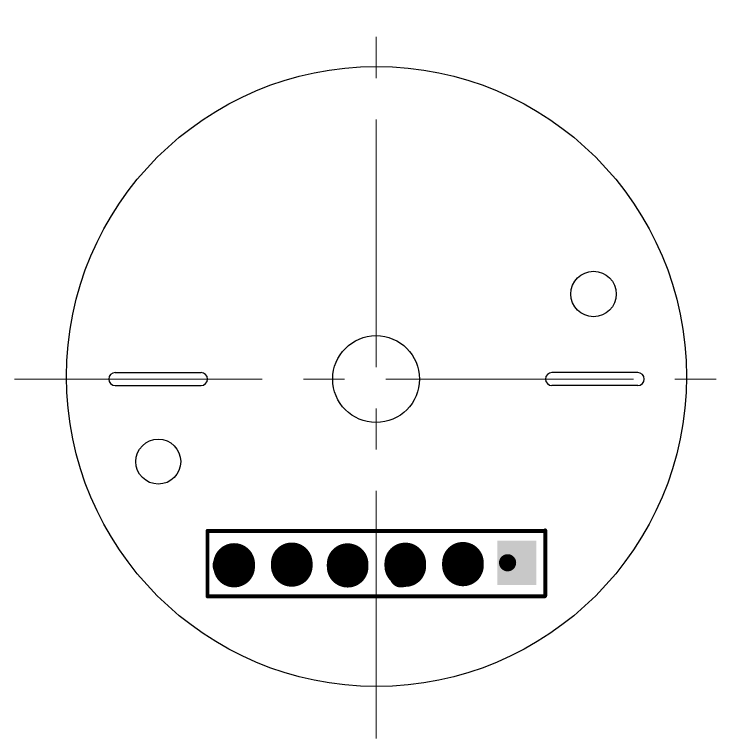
# Model space of a CAD drawing. Extents: x -1093 to 793, y -3218 to -1005.
# Drawn here: x -1049.32 to -1021.47, y -3217.68 to -3189.83 of the extents above; entities that cross this region are included whole.
import ezdxf

# ---------------------------------------------------------------- set-up
doc = ezdxf.new("R2010")
doc.units = 0
doc.linetypes.add('CENTER2', pattern=[28.575, 19.05, -3.175, 3.175, -3.175])
doc.layers.get('0').update_dxf_attribs({"linetype": 'CONTINUOUS'})
for name, color, linetype in [('BOTTOMLAYER', 5, 'CONTINUOUS'), ('BOTTOMSOLDER', 6, 'CONTINUOUS'), ('MULTILAYER', 9, 'CONTINUOUS'), ('TOPLAYER', 1, 'CONTINUOUS'), ('TOPOVERLAY', 2, 'CONTINUOUS'), ('TOPSOLDER', 216, 'CONTINUOUS')]:
    doc.layers.add(name, color=color, linetype=linetype)
doc.layers.add('cem', color=1, linetype='CENTER2', lineweight=9)
doc.layers.add('连续', color=7, linetype='CONTINUOUS', lineweight=25)

# ---------------------------------------------------------------- blocks, each defined once
blk = doc.blocks.new('101_3')
at = {"layer": 'BOTTOMSOLDER', "const_width": 1.602}
for points in [[(-0.377, 0.061), (-0.377, -0.039)], [(1.841, 0.086), (1.841, -0.014)], [(3.99, 0.055), (3.99, -0.045)], [(6.208, 0.081), (6.208, -0.019)], [(8.426, 0.106), (8.426, 0.006)]]:
    blk.add_lwpolyline(points, dxfattribs=at)
at = {"layer": 'BOTTOMSOLDER', "const_width": 0.801}
for points in [[(-0.777, 0.061, 1), (0.024, 0.061, 1)], [(1.441, 0.086, 1), (2.241, 0.086, 1)], [(3.59, 0.055, 1), (4.39, 0.055, 1)], [(5.807, 0.081, 1), (6.608, 0.081, 1)], [(8.025, 0.106, 1), (8.826, 0.106, 1)], [(-0.777, -0.039, 1), (0.024, -0.039, 1)], [(1.441, -0.014, 1), (2.241, -0.014, 1)], [(3.59, -0.045, 1), (4.39, -0.045, 1)], [(5.807, -0.019, 1), (6.608, -0.019, 1)], [(8.025, 0.006, 1), (8.826, 0.006, 1)]]:
    blk.add_lwpolyline(points, format="xyb", close=True, dxfattribs=at)
at = {"layer": 'BOTTOMSOLDER'}
blk.add_solid([(9.742, 0.96), (9.742, -0.742), (11.244, 0.96), (11.244, -0.742)], dxfattribs=at)
at = {"layer": 'MULTILAYER', "const_width": 1.5}
for points in [[(1.841, 0.086), (1.841, -0.014)], [(8.426, 0.106), (8.426, 0.006)], [(-0.377, 0.061), (-0.377, -0.039)], [(3.99, 0.055), (3.99, -0.045)], [(6.208, 0.081), (6.208, -0.019)]]:
    blk.add_lwpolyline(points, dxfattribs=at)
at = {"layer": 'MULTILAYER', "const_width": 0.75}
for points in [[(1.466, 0.086, 1), (2.216, 0.086, 1)], [(8.051, 0.106, 1), (8.801, 0.106, 1)], [(-0.752, 0.061, 1), (-0.002, 0.061, 1)], [(-0.752, -0.039, 1), (-0.002, -0.039, 1)], [(1.466, -0.014, 1), (2.216, -0.014, 1)], [(3.615, 0.055, 1), (4.365, 0.055, 1)], [(3.615, -0.045, 1), (4.365, -0.045, 1)], [(5.833, 0.081, 1), (6.583, 0.081, 1)], [(5.833, -0.019, 1), (6.583, -0.019, 1)], [(8.051, 0.006, 1), (8.801, 0.006, 1)]]:
    blk.add_lwpolyline(points, format="xyb", close=True, dxfattribs=at)
at = {"layer": 'MULTILAYER'}
blk.add_solid([(9.793, 0.909), (9.793, -0.691), (11.193, 0.909), (11.193, -0.691)], dxfattribs=at)
at = {"layer": 'TOPOVERLAY', "const_width": 0.152}
for points in [[(-1.4, -1.183), (-1.4, 1.331)], [(11.59, -1.162), (11.59, 1.352)]]:
    blk.add_lwpolyline(points, dxfattribs=at)
at = {"layer": 'TOPOVERLAY', "const_width": 0.0762}
for points in [[(-1.439, 1.331, 1), (-1.362, 1.331, 1)], [(11.552, 1.352, 1), (11.628, 1.352, 1)], [(-1.439, -1.183, 1), (-1.362, -1.183, 1)], [(11.552, -1.162, 1), (11.628, -1.162, 1)]]:
    blk.add_lwpolyline(points, format="xyb", close=True, dxfattribs=at)
at = {"layer": 'TOPSOLDER', "const_width": 1.602}
for points in [[(-0.377, 0.061), (-0.377, -0.039)], [(1.841, 0.086), (1.841, -0.014)], [(3.99, 0.055), (3.99, -0.045)], [(6.208, 0.081), (6.208, -0.019)], [(8.426, 0.106), (8.426, 0.006)]]:
    blk.add_lwpolyline(points, dxfattribs=at)
at = {"layer": 'TOPSOLDER', "const_width": 0.801}
for points in [[(-0.777, 0.061, 1), (0.024, 0.061, 1)], [(1.441, 0.086, 1), (2.241, 0.086, 1)], [(3.59, 0.055, 1), (4.39, 0.055, 1)], [(5.807, 0.081, 1), (6.608, 0.081, 1)], [(8.025, 0.106, 1), (8.826, 0.106, 1)], [(-0.777, -0.039, 1), (0.024, -0.039, 1)], [(1.441, -0.014, 1), (2.241, -0.014, 1)], [(3.59, -0.045, 1), (4.39, -0.045, 1)], [(5.807, -0.019, 1), (6.608, -0.019, 1)], [(8.025, 0.006, 1), (8.826, 0.006, 1)]]:
    blk.add_lwpolyline(points, format="xyb", close=True, dxfattribs=at)
at = {"layer": 'TOPSOLDER'}
blk.add_solid([(9.742, 0.96), (9.742, -0.742), (11.244, 0.96), (11.244, -0.742)], dxfattribs=at)

msp = doc.modelspace()

# ---------------------------------------------------------------- linework, layer by layer
for p, q in [((-1045.447, -3203.605), (-1042.147, -3203.605)), ((-1025.347, -3203.605), (-1028.647, -3203.605)), ((-1045.447, -3204.105), (-1042.147, -3204.105)), ((-1025.347, -3204.105), (-1028.647, -3204.105))]:
    msp.add_line(p, q)
for centre, start, end in [((-1045.447, -3203.855), 90, 270), ((-1042.147, -3203.855), 270, 90), ((-1028.647, -3203.855), 90, 270), ((-1025.347, -3203.855), 270, 90)]:
    msp.add_arc(centre, 0.25, start, end)
at = {"layer": 'BOTTOMLAYER'}
for points, const_width in [([(-1038.756, -3211.034, 1), (-1038.248, -3211.034, 1)], 0.508), ([(-1030.52, -3210.922, 1), (-1030.189, -3210.922, 1)], 0.33)]:
    msp.add_lwpolyline(points, format="xyb", close=True, dxfattribs=dict(at, const_width=const_width))
at = {"layer": 'cem', "ltscale": 0.5}
for p, q in [((-1035.413, -3217.682), (-1035.413, -3189.83)), ((-1049.323, -3203.855), (-1021.471, -3203.855))]:
    msp.add_line(p, q, dxfattribs=at)
at = {"layer": 'TOPLAYER'}
for points, const_width in [([(-1041.447, -3211.018, 1), (-1040.939, -3211.018, 1)], 0.508), ([(-1038.668, -3211.182, 1), (-1038.388, -3211.182, 1)], 0.279), ([(-1034.675, -3211.441, 1), (-1034.243, -3211.441, 1)], 0.432), ([(-1034.675, -3211.441, 1), (-1034.243, -3211.441, 1)], 0.432), ([(-1032.194, -3211.09, 1), (-1031.965, -3211.09, 1)], 0.229)]:
    msp.add_lwpolyline(points, format="xyb", close=True, dxfattribs=dict(at, const_width=const_width))
at = {"layer": 'TOPOVERLAY', "const_width": 0.154}
for points in [[(-1041.897, -3209.698), (-1028.928, -3209.698)], [(-1041.897, -3212.211), (-1028.928, -3212.211)]]:
    msp.add_lwpolyline(points, dxfattribs=at)
at = {"layer": 'TOPOVERLAY', "const_width": 0.077}
for points in [[(-1041.936, -3209.698, 1), (-1041.859, -3209.698, 1)], [(-1028.967, -3209.698, 1), (-1028.89, -3209.698, 1)], [(-1041.936, -3212.211, 1), (-1041.859, -3212.211, 1)], [(-1028.967, -3212.211, 1), (-1028.89, -3212.211, 1)]]:
    msp.add_lwpolyline(points, format="xyb", close=True, dxfattribs=at)
at = {"layer": '连续'}
for centre, radius in [((-1035.397, -3203.756), 11.926), ((-1027.048, -3200.583), 0.874), ((-1035.413, -3203.855), 1.67), ((-1043.792, -3207.031), 0.865), ((-1038.665, -3210.968), 0.709)]:
    msp.add_circle(centre, radius, dxfattribs=at)

# ---------------------------------------------------------------- block references
msp.add_blockref('101_3', (-1040.497, -3211.029))

doc.saveas('drawing.dxf')
